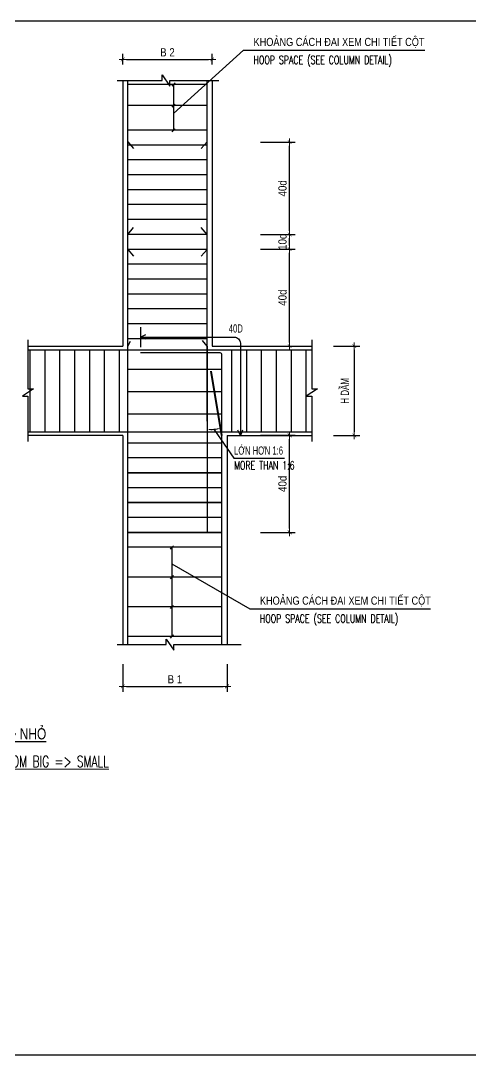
# Model space of a CAD drawing. Header units: millimetres. Extents: x 408913 to 1237273, y -191467 to -86666.
# Drawn here: x 930759 to 942830, y -184918 to -157138 of the extents above; entities that cross this region are included whole.
import ezdxf

# ---------------------------------------------------------------- set-up
doc = ezdxf.new("R2010")
doc.units = ezdxf.units.MM
doc.header["$LTSCALE"] = 35
doc.header["$PDMODE"] = 3
doc.linetypes.add('DASHED2', pattern=[0.375, 0.25, -0.125])
for name, color, linetype in [('2', 2, 'Continuous'), ('3', 2, 'Continuous'), ('9', 9, 'Continuous'), ('DIM', 1, 'Continuous'), ('STR.Dim_F-CL-B', 8, 'Continuous'), ('THEP', 4, 'Continuous')]:
    doc.layers.add(name, color=color, linetype=linetype)
for name, color, linetype, lineweight in [('5', 5, 'Continuous', 40), ('NDC_S_DIM', 1, 'Continuous', 9), ('NDC_S_ENG TEXT', 2, 'Continuous', 9), ('NDC_S_VN TEXT', 7, 'Continuous', 9)]:
    doc.layers.add(name, color=color, linetype=linetype, lineweight=lineweight)
doc.styles.add('Arial', font='arial.ttf', dxfattribs={"width": 0.6})
doc.styles.add('AVANTH', font='')
doc.styles.add('NDC_ARIAL', font='arial.ttf', dxfattribs={"width": 0.85})
doc.styles.add('NDC_ROMANS', font='romans.shx', dxfattribs={"width": 0.8})
doc.styles.add('VNAVANTH', font='', dxfattribs={"width": 0.95})
doc.styles.get('AVANTH').set_extended_font_data('.VnAvantH', bold=True)
doc.styles.get('VNAVANTH').set_extended_font_data('.VnAvantH')
doc.dimstyles.new('1-25-H', dxfattribs={"dimtxt": 250, "dimasz": 100, "dimexe": 150, "dimexo": 0, "dimgap": 50, "dimtad": 1, "dimdec": 0, "dimlfac": 0.25, "dimzin": 0, "dimdsep": 46, "dimtxsty": 'AVANTH', "dimcen": 0, "dimdle": 150, "dimclrd": 9, "dimclre": 9, "dimclrt": 4, "dimadec": 0, "dimazin": 0, "dimtfac": 1, "dimtdec": 0, "dimtix": 1, "dimtmove": 2, "dimatfit": 3, "dimfxl": 1, "dimtvp": 1, "dimtolj": 1, "dimtzin": 0, "dimlwd": -1, "dimlwe": -1, "dimarcsym": 0})
doc.dimstyles.new('NDC_1-100', dxfattribs={"dimscale": 100, "dimtxt": 2.2, "dimasz": 1, "dimexe": 1.5, "dimexo": 2, "dimgap": 0.8, "dimtad": 1, "dimdec": 0, "dimdsep": 46, "dimtxsty": 'NDC_ARIAL', "dimblk": 'DIMMARK', "dimcen": 49999.938995, "dimdle": 1.5, "dimclrd": 1, "dimclre": 1, "dimclrt": 3, "dimadec": 0, "dimazin": 0, "dimtfac": 1, "dimtdec": 0, "dimtix": 1, "dimtmove": 2, "dimatfit": 3, "dimfxl": 1, "dimarcsym": 0})

# ---------------------------------------------------------------- blocks, each defined once
blk = doc.blocks.new('DIMMARK')
at = {"layer": 'NDC_S_DIM', "color": 1}
blk.add_line((-1.5, 0), (1, 0), dxfattribs=at)
at = {"layer": 'NDC_S_DIM', "color": 2, "const_width": 0.15}
blk.add_lwpolyline([(-0.5, -0.5), (0.5, 0.5)], dxfattribs=at)
blk = doc.blocks.new('*D72')
at = {"layer": 'DEFPOINTS', "color": 0, "ltscale": 30, "transparency": 16777216}
for p in [(933499, -174213), (936299, -174213), (936299, -175011)]:
    blk.add_point(p, dxfattribs=at)
at = {"layer": 'DIM', "color": 1, "lineweight": -2, "ltscale": 30, "transparency": 16777216}
for p, q in [((933499, -174413), (933499, -175161)), ((936299, -174413), (936299, -175161)), ((933599, -175011), (936199, -175011))]:
    blk.add_line(p, q, dxfattribs=at)
at = {"layer": 'DIM', "color": 1, "lineweight": -2, "ltscale": 30, "transparency": 16777216, "xscale": 100, "yscale": 100, "zscale": 100, "rotation": 180}
blk.add_blockref('DIMMARK', (933499, -175011), dxfattribs=at)
at = {"layer": 'DIM', "color": 1, "lineweight": -2, "ltscale": 30, "transparency": 16777216, "xscale": 100, "yscale": 100, "zscale": 100}
blk.add_blockref('DIMMARK', (936299, -175011), dxfattribs=at)
at = {"layer": 'DIM', "color": 3, "ltscale": 30, "transparency": 16777216, "insert": (934899, -174821), "char_height": 220, "attachment_point": 5, "style": 'NDC_ARIAL'}
blk.add_mtext('B 1', dxfattribs=at)
blk = doc.blocks.new('*D73')
at = {"layer": '9', "color": 9, "linetype": 'ByBlock', "transparency": 16777216}
blk.add_arc((935761, -165877), 2239, 272.5595, 276.9024, dxfattribs=at)
for points in [[(935861, -168130), (935861, -168097), (935761, -168116)], [(936028, -168083), (936033, -168116), (936129, -168086)]]:
    blk.add_solid(points, dxfattribs=at)
at = {"layer": 'DEFPOINTS', "color": 0, "linetype": 'ByBlock', "transparency": 16777216}
for p in [(935761, -165877), (935761, -165877), (935761, -168335), (935884, -168113), (936161, -168277)]:
    blk.add_point(p, dxfattribs=at)
at = {"layer": '9', "color": 4, "linetype": 'ByBlock', "transparency": 16777216, "insert": (935941, -168054), "char_height": 250, "attachment_point": 5, "rotation": 4.731, "style": 'AVANTH'}
blk.add_mtext('\\A1;{\\H0.04x;.}', dxfattribs=at)
blk = doc.blocks.new('*D74')
at = {"layer": 'DEFPOINTS', "color": 0, "ltscale": 30, "transparency": 16777216}
for p in [(935899, -158178), (933499, -158516), (935899, -158516)]:
    blk.add_point(p, dxfattribs=at)
at = {"layer": 'DIM', "color": 1, "lineweight": -2, "ltscale": 30, "transparency": 16777216}
for p, q in [((933499, -158316), (933499, -158028)), ((935899, -158316), (935899, -158028)), ((933599, -158178), (935799, -158178))]:
    blk.add_line(p, q, dxfattribs=at)
at = {"layer": 'DIM', "color": 1, "lineweight": -2, "ltscale": 30, "transparency": 16777216, "xscale": 100, "yscale": 100, "zscale": 100, "rotation": 180}
blk.add_blockref('DIMMARK', (933499, -158178), dxfattribs=at)
at = {"layer": 'DIM', "color": 1, "lineweight": -2, "ltscale": 30, "transparency": 16777216, "xscale": 100, "yscale": 100, "zscale": 100}
blk.add_blockref('DIMMARK', (935899, -158178), dxfattribs=at)
at = {"layer": 'DIM', "color": 3, "ltscale": 30, "transparency": 16777216, "insert": (934699, -157987), "char_height": 220, "attachment_point": 5, "style": 'NDC_ARIAL'}
blk.add_mtext('B 2', dxfattribs=at)
blk = doc.blocks.new('*D55')
at = {"layer": '9', "color": 9, "linetype": 'ByBlock', "transparency": 16777216}
blk.add_arc((56830, 17535), 2239, 272.5595, 276.9024, dxfattribs=at)
for points in [[(56930, 15281), (56929, 15315), (56830, 15296)], [(57096, 15329), (57101, 15296), (57198, 15326)]]:
    blk.add_solid(points, dxfattribs=at)
at = {"layer": 'DEFPOINTS', "color": 0, "linetype": 'ByBlock', "transparency": 16777216}
for p in [(56830, 17535), (56830, 17535), (56953, 15299), (56830, 15076), (57230, 15135)]:
    blk.add_point(p, dxfattribs=at)
at = {"layer": '9', "color": 4, "linetype": 'ByBlock', "transparency": 16777216, "insert": (57010, 15358), "char_height": 250, "attachment_point": 5, "rotation": 4.731, "style": 'AVANTH'}
blk.add_mtext('\\A1;{\\H0.04x;.}', dxfattribs=at)
blk = doc.blocks.new('*D104')
at = {"layer": 'DEFPOINTS', "color": 0, "ltscale": 30, "transparency": 16777216}
for p in [(936994, -163271, 0), (937980, -163271), (936994, -165877, 0)]:
    blk.add_point(p, dxfattribs=at)
at = {"layer": 'DIM', "color": 1, "lineweight": -2, "ltscale": 30, "transparency": 16777216}
for p, q in [((937194, -163271), (938130, -163271)), ((937980, -165777), (937980, -163371)), ((937194, -165877), (938130, -165877))]:
    blk.add_line(p, q, dxfattribs=at)
at = {"layer": 'DIM', "color": 1, "lineweight": -2, "ltscale": 30, "transparency": 16777216, "xscale": 100, "yscale": 100, "zscale": 100}
for p, rotation in [((937980, -163271), 90), ((937980, -165877), 270)]:
    blk.add_blockref('DIMMARK', p, dxfattribs=dict(at, rotation=rotation))
at = {"layer": 'DIM', "color": 3, "ltscale": 30, "transparency": 16777216, "insert": (937788, -164574), "char_height": 220, "attachment_point": 5, "rotation": 90, "style": 'NDC_ARIAL'}
blk.add_mtext('40d', dxfattribs=at)
blk = doc.blocks.new('*D105')
at = {"layer": 'DEFPOINTS', "color": 0, "ltscale": 30, "transparency": 16777216}
for p in [(936994, -162878, 0), (937980, -162878), (936994, -163271, 0)]:
    blk.add_point(p, dxfattribs=at)
at = {"layer": 'DIM', "color": 1, "lineweight": -2, "ltscale": 30, "transparency": 16777216}
for p, q in [((937194, -162878), (938130, -162878)), ((937980, -163171), (937980, -162978)), ((937194, -163271), (938130, -163271))]:
    blk.add_line(p, q, dxfattribs=at)
at = {"layer": 'DIM', "color": 1, "lineweight": -2, "ltscale": 30, "transparency": 16777216, "xscale": 100, "yscale": 100, "zscale": 100}
for p, rotation in [((937980, -162878), 90), ((937980, -163271), 270)]:
    blk.add_blockref('DIMMARK', p, dxfattribs=dict(at, rotation=rotation))
at = {"layer": 'DIM', "color": 3, "ltscale": 30, "transparency": 16777216, "insert": (937788, -163074), "char_height": 220, "attachment_point": 5, "rotation": 90, "style": 'NDC_ARIAL'}
blk.add_mtext('10d', dxfattribs=at)
blk = doc.blocks.new('*D106')
at = {"layer": 'DEFPOINTS', "color": 0, "ltscale": 30, "transparency": 16777216}
for p in [(936994, -160400, 0), (937980, -160400), (936994, -162878, 0)]:
    blk.add_point(p, dxfattribs=at)
at = {"layer": 'DIM', "color": 1, "lineweight": -2, "ltscale": 30, "transparency": 16777216}
for p, q in [((937194, -160400), (938130, -160400)), ((937980, -162778), (937980, -160500)), ((937194, -162878), (938130, -162878))]:
    blk.add_line(p, q, dxfattribs=at)
at = {"layer": 'DIM', "color": 1, "lineweight": -2, "ltscale": 30, "transparency": 16777216, "xscale": 100, "yscale": 100, "zscale": 100}
for p, rotation in [((937980, -160400), 90), ((937980, -162878), 270)]:
    blk.add_blockref('DIMMARK', p, dxfattribs=dict(at, rotation=rotation))
at = {"layer": 'DIM', "color": 3, "ltscale": 30, "transparency": 16777216, "insert": (937788, -161639), "char_height": 220, "attachment_point": 5, "rotation": 90, "style": 'NDC_ARIAL'}
blk.add_mtext('40d', dxfattribs=at)
blk = doc.blocks.new('*D107')
at = {"layer": 'DEFPOINTS', "color": 0, "ltscale": 30, "transparency": 16777216}
for p in [(936994, -168271, 0), (937980, -168271), (936994, -170877, 0)]:
    blk.add_point(p, dxfattribs=at)
at = {"layer": 'DIM', "color": 1, "lineweight": -2, "ltscale": 30, "transparency": 16777216}
for p, q in [((937194, -168271), (938130, -168271)), ((937980, -170777), (937980, -168371)), ((937194, -170877), (938130, -170877))]:
    blk.add_line(p, q, dxfattribs=at)
at = {"layer": 'DIM', "color": 1, "lineweight": -2, "ltscale": 30, "transparency": 16777216, "xscale": 100, "yscale": 100, "zscale": 100}
for p, rotation in [((937980, -168271), 90), ((937980, -170877), 270)]:
    blk.add_blockref('DIMMARK', p, dxfattribs=dict(at, rotation=rotation))
at = {"layer": 'DIM', "color": 3, "ltscale": 30, "transparency": 16777216, "insert": (937788, -169574), "char_height": 220, "attachment_point": 5, "rotation": 90, "style": 'NDC_ARIAL'}
blk.add_mtext('40d', dxfattribs=at)
blk = doc.blocks.new('*D597')
at = {"layer": 'DEFPOINTS', "color": 0, "ltscale": 30, "transparency": 16777216}
for p in [(938956, -165877), (938956, -168277), (939716, -168277)]:
    blk.add_point(p, dxfattribs=at)
at = {"layer": 'DIM', "color": 1, "lineweight": -2, "ltscale": 30, "transparency": 16777216}
for p, q in [((939156, -165877), (939866, -165877)), ((939716, -165977), (939716, -168177)), ((939156, -168277), (939866, -168277))]:
    blk.add_line(p, q, dxfattribs=at)
at = {"layer": 'DIM', "color": 1, "lineweight": -2, "ltscale": 30, "transparency": 16777216, "xscale": 100, "yscale": 100, "zscale": 100}
for p, rotation in [((939716, -165877), 90), ((939716, -168277), 270)]:
    blk.add_blockref('DIMMARK', p, dxfattribs=dict(at, rotation=rotation))
at = {"layer": 'DIM', "color": 3, "ltscale": 30, "transparency": 16777216, "insert": (939460, -167077), "char_height": 220, "attachment_point": 5, "rotation": 90, "style": 'NDC_ARIAL'}
blk.add_mtext('{\\W0.7;H DẦM}', dxfattribs=at)
blk = doc.blocks.new('A$C48316ED2')
at = {"layer": '2'}
for p, q in [((138, 5488), (289.3, 5305.3)), ((2262, 5488), (2108.3, 5305.3)), ((138, 3000), (289.3, 3182.7)), ((2262, 3000), (2108.3, 3182.7)), ((138, 2600), (289.3, 2417.3)), ((2262, 2600), (2108.3, 2417.3)), ((138, -2.7), (210.3, 134.3)), ((2262, 0), (2138.3, 154.3))]:
    blk.add_line(p, q, dxfattribs=at)
at = {"layer": '9', "linetype": 'ByBlock'}
dim = blk.add_angular_dim_2l(base=(2385.2, -2235.4), line1=((2662, -2400.1), (2262, 0)), line2=((2262, 0), (2262, -2458.2)), text='{\\H0.04x;.}', dimstyle='1-25-H', dxfattribs=at)
dim.commit()
dim.dimension.update_dxf_attribs({"geometry": '*D55', "text_midpoint": (2442.1, -2176.3), "insert": (-54567.7, -17534.7)})

msp = doc.modelspace()

# ---------------------------------------------------------------- linework, layer by layer
at = {"layer": '2'}
for p, q in [((934822.3, -158893.5), (934863.4, -158847.3)), ((934863.4, -158847.3), (934902.7, -158808.9)), ((934863.4, -158847.3), (934863.4, -160077.3)), ((934822.3, -159463.5), (934863.4, -159417.3)), ((934863.4, -159417.3), (934902.7, -159378.9)), ((934822.3, -160123.4), (934863.4, -160077.3)), ((934863.4, -160077.3), (934902.7, -160038.9)), ((934777.3, -171323.5), (934818.4, -171277.4)), ((934818.4, -171277.4), (934857.7, -171239)), ((934818.4, -171277.4), (934818.4, -173669.4)), ((934777.3, -172123.5), (934818.4, -172077.4)), ((934818.4, -172077.4), (934857.7, -172039)), ((934777.3, -172923.5), (934818.4, -172877.4)), ((934818.4, -172877.4), (934857.7, -172839)), ((934777.3, -173715.5), (934818.4, -173669.4)), ((934818.4, -173669.4), (934857.7, -173631))]:
    msp.add_line(p, q, dxfattribs=at)
at = {"layer": '3'}
for p, q in [((933499.1, -158743.4), (933499.1, -165877.3)), ((935899.1, -158743.4), (935899.1, -165877.3)), ((930953.9, -165877.3), (933499.1, -165877.3)), ((935899.1, -165877.3), (938575.9, -165877.3)), ((933499.1, -168277.4), (930953.9, -168277.4)), ((933499.1, -168277.4), (933499.1, -173890.5)), ((936299.1, -168277.4), (938575.9, -168277.4)), ((936299.1, -168277.4), (936299.1, -173890.5))]:
    msp.add_line(p, q, dxfattribs=at)
at = {"layer": '5', "linetype": 'DASHED2', "ltscale": 200}
msp.add_line((936161.1, -168277.4), (935761.1, -165877.3), dxfattribs=at)
at = {"layer": '9', "color": 8}
msp.add_line((936318.4, -168277.4), (936856.5, -168277.4), dxfattribs=at)
msp.add_lwpolyline([(936715.5, -168135.5), (936656.2, -168277.4), (936591.1, -168135.5)], dxfattribs=at)
at = {"layer": 'DIM', "ltscale": 30}
for p, q in [((934863.4, -159630.9), (936741.7, -157932.9)), ((936741.7, -157932.9), (941609.6, -157932.9)), ((934818.4, -171720.9), (936912.7, -172932.9)), ((936912.7, -172932.9), (941765, -172932.9))]:
    msp.add_line(p, q, dxfattribs=at)
at = {"layer": 'DIM', "color": 8}
msp.add_line((933973.9, -165366.7), (933973.9, -165904.8), dxfattribs=at)
at = {"layer": 'DIM', "ltscale": 30}
for points in [[(933352.6, -158743.4), (934560, -158743.4), (934560, -158593.4), (934760.1, -158893.5), (934760.1, -158743.4), (936082.4, -158743.4)], [(930953.9, -165704.4), (930953.9, -167019), (931103.9, -167019), (930803.8, -167219.1), (930953.9, -167219.1), (930953.9, -168435.5)], [(938575.9, -165704.4), (938575.9, -167019), (938726, -167019), (938425.9, -167219.1), (938575.9, -167219.1), (938575.9, -168435.5)], [(933352.6, -173890.5), (934667.9, -173890.5), (934667.9, -173740.4), (934868, -174040.6), (934868, -173890.5), (936682.4, -173890.5)]]:
    msp.add_lwpolyline(points, dxfattribs=at)
at = {"layer": 'DIM', "color": 8}
msp.add_lwpolyline([(934115.8, -165690.3), (933973.9, -165631), (934115.8, -165565.9)], dxfattribs=at)
msp.add_lwpolyline([(933973.9, -165631), (936492.5, -165631, -0.4142136), (936656.2, -165794.7), (936656.2, -168277.4)], format="xyb", dxfattribs=at)
at = {"layer": 'STR.Dim_F-CL-B'}
msp.add_lwpolyline([(914071.4, -157137.9), (943105.4, -157137.9), (943105.4, -184917.9), (914071.4, -184917.9)], close=True, dxfattribs=at)
at = {"layer": 'THEP', "linetype": 'ByBlock'}
for p, q in [((935761.1, -158847.3), (933637.1, -158847.3)), ((935761.1, -167888.9), (935761.1, -158743.4)), ((935761.1, -159417.3), (933637.1, -159417.3)), ((935761.1, -160077.3), (933637.1, -160077.3)), ((935761.1, -160477.3), (933637.1, -160477.3)), ((935761.1, -160877.3), (933637.1, -160877.3)), ((935761.1, -161277.3), (933637.1, -161277.3)), ((935761.1, -161677.3), (933637.1, -161677.3)), ((935761.1, -162077.3), (933637.1, -162077.3)), ((935761.1, -162477.3), (933637.1, -162477.3)), ((935761.1, -162877.3), (933637.1, -162877.3)), ((935761.1, -163277.3), (933637.1, -163277.3)), ((935761.1, -163677.3), (933637.1, -163677.3)), ((935761.1, -164077.3), (933637.1, -164077.3)), ((935761.1, -164477.3), (933637.1, -164477.3)), ((935761.1, -164877.3), (933637.1, -164877.3)), ((935761.1, -165277.3), (933637.1, -165277.3)), ((935761.1, -165677.3), (933637.1, -165677.3)), ((930953.9, -165977.3), (938575.9, -165977.3)), ((931003.4, -165977.3), (931003.4, -168177.4)), ((931403.4, -165977.3), (931403.4, -168177.4)), ((931803.4, -165977.3), (931803.4, -168177.4)), ((932203.4, -165977.3), (932203.4, -168177.4)), ((932603.4, -165977.3), (932603.4, -168177.4)), ((933003.4, -165977.3), (933003.4, -168177.4)), ((933403.4, -165977.3), (933403.4, -168177.4)), ((935761.1, -165877.3), (935761.1, -170877.4, 0)), ((936426.6, -168177.4), (936426.6, -165977.3)), ((936826.6, -168177.4), (936826.6, -165977.3)), ((937226.6, -168177.4), (937226.6, -165977.3)), ((937626.6, -168177.4), (937626.6, -165977.3)), ((938026.6, -168177.4), (938026.6, -165977.3)), ((938426.6, -168177.4), (938426.6, -165977.3)), ((930953.9, -168177.4), (938575.9, -168177.4))]:
    msp.add_line(p, q, dxfattribs=at)
for points in [[(933637.1, -173890.5), (933637.1, -162377.5), (933637.1, -158743.4)], [(936161.1, -166502.6), (933637.1, -166502.6)], [(936161.1, -167102.7), (933637.1, -167102.7)], [(936161.1, -167702.7), (933637.1, -167702.7)], [(936161.1, -168477.4), (933637.1, -168477.4)], [(936161.1, -168877.4), (933637.1, -168877.4)], [(936161.1, -169677.4), (933637.1, -169677.4)], [(936161.1, -170477.4), (933637.1, -170477.4)], [(936161.1, -171277.4), (933637.1, -171277.4)], [(936161.1, -171277.4), (933637.1, -171277.4)], [(936161.1, -172077.4), (933637.1, -172077.4)], [(936161.1, -172877.4), (933637.1, -172877.4)], [(936161.1, -173669.4), (933637.1, -173669.4)]]:
    msp.add_lwpolyline(points, dxfattribs=at)
msp.add_lwpolyline([(936161.1, -173890.5), (936161.1, -168277.4), (936161.1, -166106.9, 0.4142136), (936111.1, -166056.9), (933973.9, -166056.9)], format="xyb", dxfattribs=at)
for points in [[(936161.1, -169277.4), (933637.1, -169277.4)], [(936161.1, -170077.4), (933637.1, -170077.4)], [(936161.1, -170877.4), (933637.1, -170877.4)]]:
    msp.add_lwpolyline(points, close=True, dxfattribs=at)

# ---------------------------------------------------------------- block references
at = {"layer": '2'}
msp.add_blockref('A$C48316ED2', (933499.1, -165877.3), dxfattribs=at)

# ---------------------------------------------------------------- texts
at = {"layer": '2', "color": 0, "style": 'VNAVANTH', "width": 0.8}
msp.add_text('%%UNèI THÐP CéT thay ®æi tiÕt diÖn TO => NHá', height=300, dxfattribs=at).set_placement((924116.7, -176435.6))
at = {"layer": 'NDC_S_ENG TEXT', "style": 'NDC_ROMANS', "width": 0.7}
for s, height, p in [('HOOP SPACE (SEE COLUMN DETAIL)', 220, (937010.1, -158302, -0.3)), ('MORE THAN 1:6', 220, (936487.8, -169186.5, -0.3)), ('HOOP SPACE (SEE COLUMN DETAIL)', 220, (937181.1, -173302, -0.3)), ('%%UOVERLAP REBAR OF COLUMN AT CHANGED SECTION POSITION FROM BIG => SMALL', 300, (921373.9, -177178.6))]:
    msp.add_text(s, height=height, dxfattribs=at).set_placement(p)
at = {"layer": 'NDC_S_VN TEXT', "color": 0}
for s, style, width, p in [('KHOẢNG CÁCH ĐAI XEM CHI TIẾT CỘT', 'Arial', 0.8, (937010.1, -157819.3, -0.3)), ('40d', 'VNAVANTH', 0.7, (936345.2, -165512.3)), ('lín h¬n 1:6', 'VNAVANTH', 0.7, (936487.8, -168790.6, -0.3)), ('KHOẢNG CÁCH ĐAI XEM CHI TIẾT CỘT', 'Arial', 0.8, (937181.1, -172819.3, -0.3))]:
    msp.add_text(s, height=220, dxfattribs=dict(at, style=style, width=width)).set_placement(p)

# ---------------------------------------------------------------- dimensions: what is measured, and where the dimension line sits
at = {"layer": '9', "linetype": 'ByBlock'}
dim = msp.add_angular_dim_2l(base=(935884.3, -168112.7), line1=((936161.1, -168277.4), (935761.1, -165877.3)), line2=((935761.1, -165877.3), (935761.1, -168335.5)), text='{\\H0.04x;.}', dimstyle='1-25-H', dxfattribs=at)
dim.commit()
dim.dimension.update_dxf_attribs({"geometry": '*D73', "text_midpoint": (935941.2, -168053.6)})
at = {"layer": 'DIM', "ltscale": 30}
for p1, p2, distance, text, picture, middle in [((933499.1, -158515.6), (935899.1, -158515.6), 337.9, 'B 2', '*D74', (934699.1, -157987.2)), ((933499.1, -174212.9), (936299.1, -174212.9), -798.5, 'B 1', '*D72', (934899.1, -174820.9))]:
    dim = msp.add_aligned_dim(p1=p1, p2=p2, distance=distance, text=text, dimstyle='NDC_1-100', dxfattribs=at)
    dim.commit()
    dim.dimension.update_dxf_attribs({"geometry": picture, "text_midpoint": middle})
for base, p1, p2, picture, middle in [((937980.4, -160399.9, 0), (936994, -162877.9), (936994, -160399.9), '*D106', (937788.1, -161638.9, 0)), ((937980.4, -163270.9, 0), (936994, -165877.3), (936994, -163270.9), '*D104', (937788.1, -164574.1, 0)), ((937980.4, -168271.1, 0), (936994, -170877.4), (936994, -168271.1), '*D107', (937788.1, -169574.2, 0))]:
    dim = msp.add_linear_dim(base=base, p1=p1, p2=p2, angle=90, text='40d', dimstyle='NDC_1-100', dxfattribs=at)
    dim.commit()
    dim.dimension.update_dxf_attribs({"geometry": picture, "text_midpoint": middle})
for base, p1, p2, angle, text, picture, middle, dimtype in [((937980.4, -162877.9, 0), (936994, -163270.9), (936994, -162877.9), 90, '10d', '*D105', (937788.1, -163074.4, 0), 160), ((939715.9, -168277.4), (938956.2, -165877.3), (938956.2, -168277.4), 270, '{\\W0.7;H DẦM}', '*D597', (939459.8, -167077.3), 161)]:
    dim = msp.add_linear_dim(base=base, p1=p1, p2=p2, angle=angle, text=text, dimstyle='NDC_1-100', dxfattribs=at)
    dim.commit()
    dim.dimension.update_dxf_attribs({"geometry": picture, "text_midpoint": middle, "dimtype": dimtype})

# ---------------------------------------------------------------- leaders
at = {"layer": '9', "linetype": 'ByBlock'}
msp.add_leader([(935945.8, -168108.4), (936482.8, -168881.7), (937844.4, -168881.7)], dimstyle='1-25-H', override={"dimgap": 50, "dimtad": 0}, dxfattribs=at)

doc.saveas('drawing.dxf')
